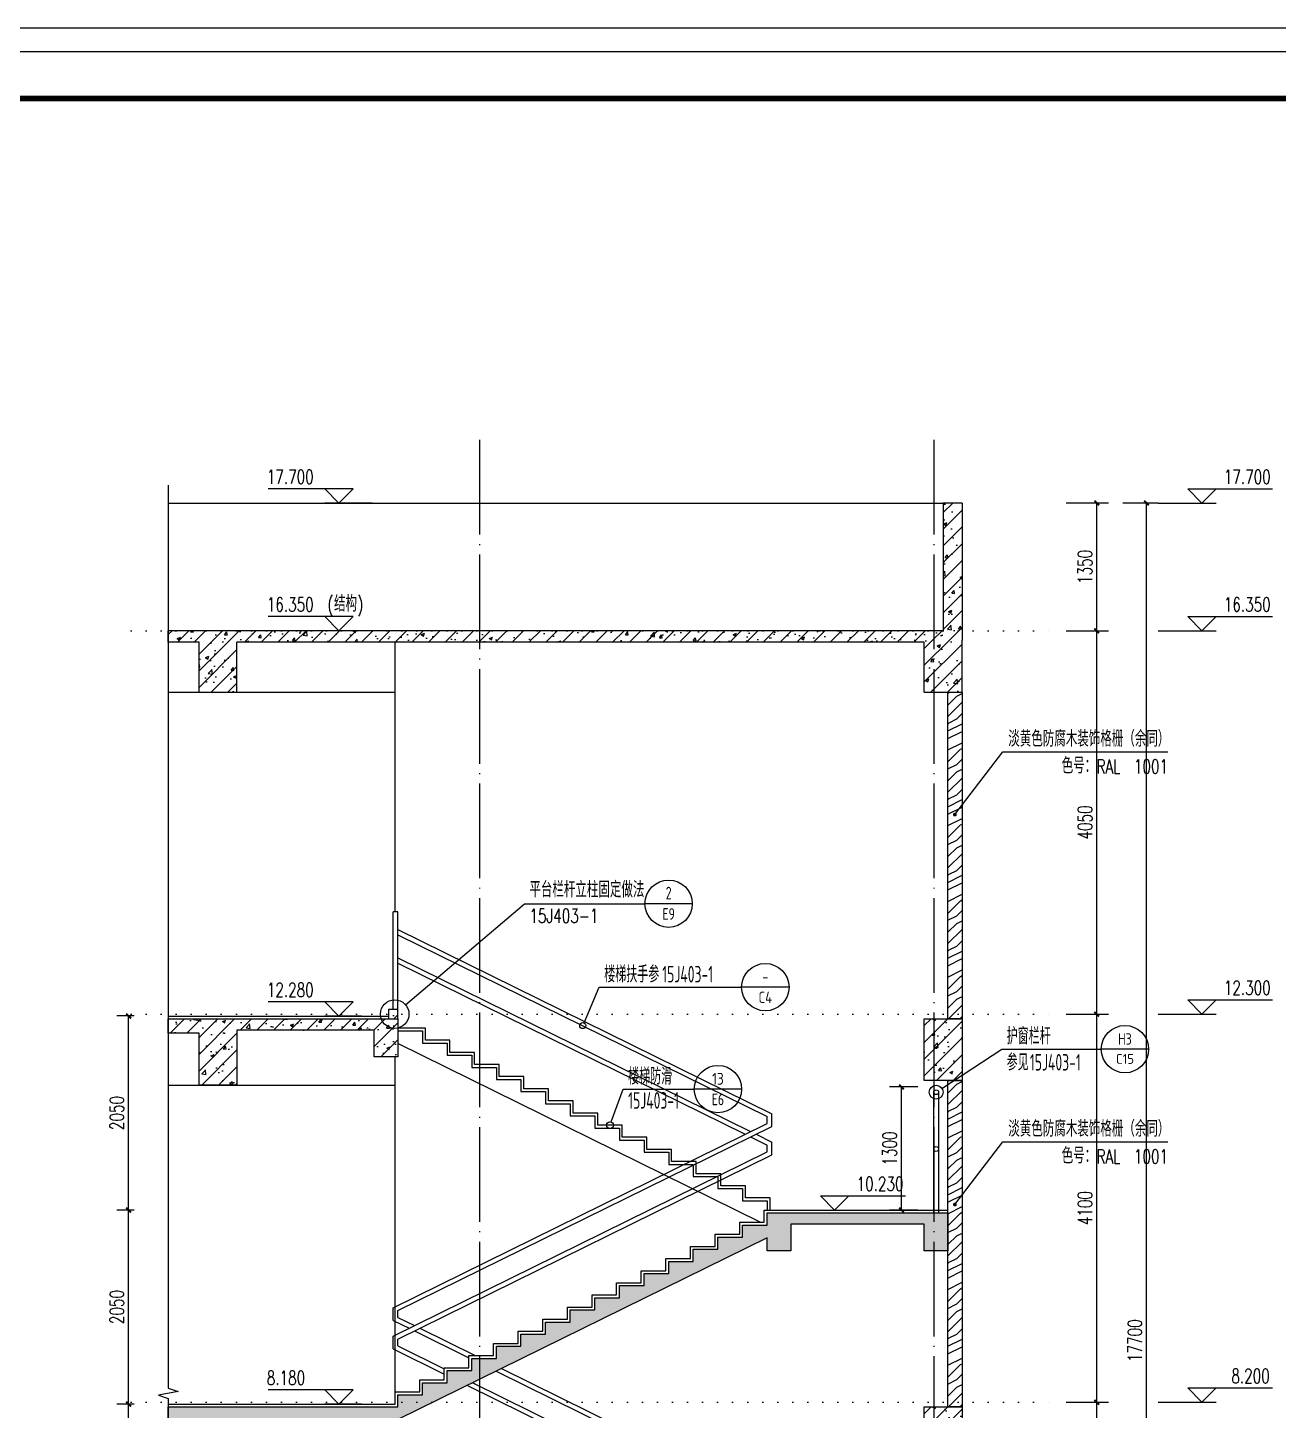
# Model space of a CAD drawing. Header units: millimetres. Extents: x -1048436 to -185795, y -983427 to 400387.
# Drawn here: x -512399 to -499189, y -673258 to -658650 of the extents above; entities that cross this region are included whole.
import ezdxf
from ezdxf.enums import TextEntityAlignment as Align

# ---------------------------------------------------------------- set-up
doc = ezdxf.new("R2010")
doc.units = ezdxf.units.MM
doc.header["$LTSCALE"] = 500
for name, pattern in [('A-FP_05$0$pln_L5$0$Col_L4$0$PHANTOM', [63.5, 31.75, -6.35, 6.35, -6.35, 6.35, -6.35]), ('DOT2', [3.175, 0, -3.175]), ('DOTE', [2.42, 2, -0.2, 0.02, -0.2])]:
    doc.linetypes.add(name, pattern=pattern)
for name, color, linetype in [('C-SHET-TTLB', 11, 'Continuous'), ('DIM_LEAD', 3, 'Continuous'), ('PUB_DIM', 3, 'Continuous'), ('PUB_TEXT', 7, 'Continuous'), ('建-填充', 9, 'Continuous'), ('建-墙-完成面', 95, 'Continuous'), ('建-墙-混凝土墙', 6, 'Continuous'), ('建-文字', 4, 'Continuous'), ('建-楼层线', 1, 'DOT2'), ('建-楼梯-扶手栏杆', 3, 'Continuous'), ('建-符号', 13, 'Continuous'), ('建-轴线', 16, 'DOTE')]:
    doc.layers.add(name, color=color, linetype=linetype)
doc.styles.add('_TCH_DIM', font='SIMPLEX', dxfattribs={"bigfont": 'GBCBIG'})
doc.styles.add('_TCH_DIM_T3', font='SIMPLEX', dxfattribs={"width": 0.705882, "bigfont": 'GBCBIG'})
doc.styles.add('ECADI', font='hzs.shx', dxfattribs={"width": 0.7, "bigfont": 'hztxt.shx'})
doc.styles.add('XD2008', font='xd-hzs.shx', dxfattribs={"width": 0.7, "bigfont": 'xd-hztxt.shx'})
doc.dimstyles.new('_TCH_ARCH&&50', dxfattribs={"dimtxt": 148.75, "dimasz": 50, "dimexe": 125, "dimexo": 150, "dimgap": 50, "dimtad": 1, "dimdec": 0, "dimzin": 0, "dimdsep": 46, "dimtxsty": '_TCH_DIM_T3', "dimblk": 'ARCHTICK', "dimcen": 0.09, "dimclrt": 7, "dimazin": 2, "dimtfac": 1, "dimtdec": 0, "dimtix": 1, "dimtmove": 2, "dimatfit": 3, "dimldrblk": 'ARCHTICK', "dimfxl": 1, "dimtolj": 1, "dimtzin": 0, "dimarcsym": 0})
pattern_1 = [(45, (0, 0), (-88.388348, 88.388348), []), (50, (0, 0), (358.63009, -31.37607), [37.5, -412.5]), (355, (0, 0), (-69.37567, 376.09607), [30, -330]), (100.4514, (29.9, -2.6), (289.25469, 344.71977), [31.8701, -350.57106]), (46.1842, (0, 100), (533.62052, -82.7595), [56.25, -618.75]), (96.6356, (44.47, 93.1), (467.33135, 487.05894), [47.80514, -525.8565]), (351.1842, (0, 100), (467.33097, 487.0593), [45, -495]), (21, (50, 75), (298.45353, -201.30945), [37.5, -412.5]), (326, (50, 75), (121.65767, 362.57502), [30, -330]), (71.4514, (74.87, 58.22), (420.11131, 161.26525), [31.8701, -350.57106]), (37.5, (0, 0), (6.079928, 166.446927), [0, -326, 0, -335, 0, -331.25]), (7.5, (0, 0), (131.53477, 197.205856), [0, -191, 0, -318.5, 0, -126.25]), (327.5, (-111.5, 0), (266.911218, -11.277436), [0, -125, 0, -390, 0, -517.5]), (317.5, (-161.5, 0), (291.593085, 50.05249), [0, -162.5, 0, -259, 0, -367.5])]

# ---------------------------------------------------------------- blocks, each defined once
blk = doc.blocks.new('集团图框A1')
at = {"layer": 'C-SHET-TTLB'}
for points in [[(1095.85, -95.53), (1095.85, -699.53), (244.85, -699.53), (244.85, -95.53)], [(1090.85, -100.53), (1090.85, -694.53), (249.85, -694.53), (249.85, -100.53)]]:
    blk.add_lwpolyline(points, close=True, dxfattribs=at)
at = {"layer": 'C-SHET-TTLB', "const_width": 1.2}
blk.add_lwpolyline([(268.25, -110.53), (1080.85, -110.53), (1080.85, -684.53), (268.25, -684.53)], close=True, dxfattribs=at)
at = {"color": 2, "style": 'ECADI', "width": 0.7}
for tag, p in [('日期1', (1073.26, -381.71)), ('序号1', (1009.72, -381.88)), ('记要1', (1037.92, -381.9)), ('序号2', (1009.72, -387.77)), ('记要2', (1037.92, -387.79)), ('日期2', (1073.26, -387.6)), ('序号3', (1009.72, -393.63)), ('记要3', (1037.92, -393.65)), ('日期3', (1073.26, -393.46)), ('序号4', (1009.72, -399.51)), ('记要4', (1037.92, -399.53)), ('日期4', (1073.26, -399.35)), ('合作设计单位', (1042.53, -542.75)), ('审定人', (1041.84, -561.74)), ('审核人', (1041.84, -571.23)), ('设计总负责人', (1041.84, -580.99)), ('专业负责人', (1041.84, -591.72)), ('校对人', (1041.84, -601.96)), ('设计人', (1041.84, -611.83)), ('建设单位上', (1044.38, -619.93)), ('建设单位中', (1044.38, -623.89)), ('建设单位下', (1044.38, -627.74)), ('项目名称上', (1044.35, -632.3)), ('项目名称中', (1044.35, -636.38)), ('项目名称下', (1044.35, -640.33)), ('子项', (1043.59, -646.93)), ('图名上', (1044.47, -653.59)), ('图名中', (1044.47, -657.5)), ('图名下', (1044.47, -661.62)), ('工程编号', (1027.1, -667.58)), ('阶段', (1063.92, -667.61)), ('比例', (1025.96, -674.19)), ('专业', (1063.72, -673.97)), ('日期', (1026.1, -680.73)), ('图别、图号', (1066.05, -680.84))]:
    blk.add_attdef(tag, text='', height=3.5, dxfattribs=at).set_placement(p, align=Align.MIDDLE)
blk = doc.blocks.new('A1')
blk.add_blockref('集团图框A1', (-609654.51, -640037.88))
blk = doc.blocks.new('_ArchTick')
at = {"color": 0, "linetype": 'ByBlock', "const_width": 0.4}
blk.add_lwpolyline([(-0.5, -0.5), (0.5, 0.5)], dxfattribs=at)
blk = doc.blocks.new('*D221')
at = {"layer": 'Defpoints', "color": 0, "transparency": 16777216}
for p in [(-503170, -669842), (-502848, -669842), (-502848, -671142)]:
    blk.add_point(p, dxfattribs=at)
at = {"layer": 'PUB_DIM', "color": 0, "lineweight": -2, "transparency": 16777216}
for p, q in [((-502998, -669842), (-503295, -669842)), ((-503170, -671142), (-503170, -669842)), ((-502998, -671142), (-503295, -671142))]:
    blk.add_line(p, q, dxfattribs=at)
at = {"layer": 'PUB_DIM', "color": 0, "lineweight": -2, "transparency": 16777216, "xscale": 50, "yscale": 50, "zscale": 50}
for p, rotation in [((-503170, -669842), 90), ((-503170, -671142), 270)]:
    blk.add_blockref('_ArchTick', p, dxfattribs=dict(at, rotation=rotation))
at = {"layer": 'PUB_DIM', "color": 7, "transparency": 16777216, "insert": (-503294, -670492), "char_height": 148.8, "attachment_point": 5, "rotation": 90, "style": '_TCH_DIM_T3'}
blk.add_mtext('\\A1;1300', dxfattribs=at)
blk = doc.blocks.new('*D2221')
at = {"layer": 'Defpoints', "color": 0, "transparency": 16777216}
for p in [(-500982, -663672), (-500582, -663672), (-500982, -681372)]:
    blk.add_point(p, dxfattribs=at)
at = {"layer": 'PUB_DIM', "color": 0, "lineweight": -2, "transparency": 16777216}
for p, q in [((-500832, -663672), (-500457, -663672)), ((-500582, -681372), (-500582, -663672)), ((-500832, -681372), (-500457, -681372))]:
    blk.add_line(p, q, dxfattribs=at)
at = {"layer": 'PUB_DIM', "color": 0, "lineweight": -2, "transparency": 16777216, "xscale": 50, "yscale": 50, "zscale": 50}
for p, rotation in [((-500582, -663672), 90), ((-500582, -681372), 270)]:
    blk.add_blockref('_ArchTick', p, dxfattribs=dict(at, rotation=rotation))
at = {"layer": 'PUB_DIM', "color": 7, "transparency": 16777216, "insert": (-500706, -672522), "char_height": 148.8, "attachment_point": 5, "rotation": 90, "style": '_TCH_DIM_T3'}
blk.add_mtext('\\A1;17700', dxfattribs=at)
blk = doc.blocks.new('*D2223')
at = {"layer": 'Defpoints', "color": 0, "transparency": 16777216}
for p in [(-501579, -673172), (-501107, -673172), (-501579, -677272)]:
    blk.add_point(p, dxfattribs=at)
at = {"layer": 'PUB_DIM', "color": 0, "lineweight": -2, "transparency": 16777216}
for p, q in [((-501429, -673172), (-500982, -673172)), ((-501107, -677272), (-501107, -673172)), ((-501429, -677272), (-500982, -677272))]:
    blk.add_line(p, q, dxfattribs=at)
at = {"layer": 'PUB_DIM', "color": 0, "lineweight": -2, "transparency": 16777216, "xscale": 50, "yscale": 50, "zscale": 50}
for p, rotation in [((-501107, -673172), 90), ((-501107, -677272), 270)]:
    blk.add_blockref('_ArchTick', p, dxfattribs=dict(at, rotation=rotation))
at = {"layer": 'PUB_DIM', "color": 7, "transparency": 16777216, "insert": (-501231, -675222), "char_height": 148.8, "attachment_point": 5, "rotation": 90, "style": '_TCH_DIM_T3'}
blk.add_mtext('\\A1;4100', dxfattribs=at)
blk = doc.blocks.new('*D2224')
at = {"layer": 'Defpoints', "color": 0, "transparency": 16777216}
for p in [(-501579, -669072), (-501107, -669072), (-501579, -673172)]:
    blk.add_point(p, dxfattribs=at)
at = {"layer": 'PUB_DIM', "color": 0, "lineweight": -2, "transparency": 16777216}
for p, q in [((-501429, -669072), (-500982, -669072)), ((-501107, -673172), (-501107, -669072)), ((-501429, -673172), (-500982, -673172))]:
    blk.add_line(p, q, dxfattribs=at)
at = {"layer": 'PUB_DIM', "color": 0, "lineweight": -2, "transparency": 16777216, "xscale": 50, "yscale": 50, "zscale": 50}
for p, rotation in [((-501107, -669072), 90), ((-501107, -673172), 270)]:
    blk.add_blockref('_ArchTick', p, dxfattribs=dict(at, rotation=rotation))
at = {"layer": 'PUB_DIM', "color": 7, "transparency": 16777216, "insert": (-501231, -671122), "char_height": 148.8, "attachment_point": 5, "rotation": 90, "style": '_TCH_DIM_T3'}
blk.add_mtext('\\A1;4100', dxfattribs=at)
blk = doc.blocks.new('*D2225')
at = {"layer": 'Defpoints', "color": 0, "transparency": 16777216}
for p in [(-501579, -665022), (-501107, -665022), (-501579, -669072)]:
    blk.add_point(p, dxfattribs=at)
at = {"layer": 'PUB_DIM', "color": 0, "lineweight": -2, "transparency": 16777216}
for p, q in [((-501429, -665022), (-500982, -665022)), ((-501107, -669072), (-501107, -665022)), ((-501429, -669072), (-500982, -669072))]:
    blk.add_line(p, q, dxfattribs=at)
at = {"layer": 'PUB_DIM', "color": 0, "lineweight": -2, "transparency": 16777216, "xscale": 50, "yscale": 50, "zscale": 50}
for p, rotation in [((-501107, -665022), 90), ((-501107, -669072), 270)]:
    blk.add_blockref('_ArchTick', p, dxfattribs=dict(at, rotation=rotation))
at = {"layer": 'PUB_DIM', "color": 7, "transparency": 16777216, "insert": (-501231, -667047), "char_height": 148.8, "attachment_point": 5, "rotation": 90, "style": '_TCH_DIM_T3'}
blk.add_mtext('\\A1;4050', dxfattribs=at)
blk = doc.blocks.new('*D2226')
at = {"layer": 'Defpoints', "color": 0, "transparency": 16777216}
for p in [(-501579, -663672), (-501107, -663672), (-501579, -665022)]:
    blk.add_point(p, dxfattribs=at)
at = {"layer": 'PUB_DIM', "color": 0, "lineweight": -2, "transparency": 16777216}
for p, q in [((-501429, -663672), (-500982, -663672)), ((-501107, -665022), (-501107, -663672)), ((-501429, -665022), (-500982, -665022))]:
    blk.add_line(p, q, dxfattribs=at)
at = {"layer": 'PUB_DIM', "color": 0, "lineweight": -2, "transparency": 16777216, "xscale": 50, "yscale": 50, "zscale": 50}
for p, rotation in [((-501107, -663672), 90), ((-501107, -665022), 270)]:
    blk.add_blockref('_ArchTick', p, dxfattribs=dict(at, rotation=rotation))
at = {"layer": 'PUB_DIM', "color": 7, "transparency": 16777216, "insert": (-501231, -664347), "char_height": 148.8, "attachment_point": 5, "rotation": 90, "style": '_TCH_DIM_T3'}
blk.add_mtext('\\A1;1350', dxfattribs=at)
blk = doc.blocks.new('*D2608')
at = {"layer": 'Defpoints', "color": 0, "transparency": 16777216}
for p in [(-511332, -673192), (-511124, -673192), (-511124, -675242)]:
    blk.add_point(p, dxfattribs=at)
at = {"layer": 'PUB_DIM', "color": 0, "lineweight": -2, "transparency": 16777216}
for p, q in [((-511274, -673192), (-511457, -673192)), ((-511332, -675242), (-511332, -673192)), ((-511274, -675242), (-511457, -675242))]:
    blk.add_line(p, q, dxfattribs=at)
at = {"layer": 'PUB_DIM', "color": 0, "lineweight": -2, "transparency": 16777216, "xscale": 50, "yscale": 50, "zscale": 50}
for p, rotation in [((-511332, -673192), 90), ((-511332, -675242), 270)]:
    blk.add_blockref('_ArchTick', p, dxfattribs=dict(at, rotation=rotation))
at = {"layer": 'PUB_DIM', "color": 7, "transparency": 16777216, "insert": (-511457, -674217), "char_height": 148.8, "attachment_point": 5, "rotation": 90, "style": '_TCH_DIM_T3'}
blk.add_mtext('\\A1;2050', dxfattribs=at)
blk = doc.blocks.new('*D2609')
at = {"layer": 'Defpoints', "color": 0, "transparency": 16777216}
for p in [(-511332, -671142), (-511124, -671142), (-511124, -673192)]:
    blk.add_point(p, dxfattribs=at)
at = {"layer": 'PUB_DIM', "color": 0, "lineweight": -2, "transparency": 16777216}
for p, q in [((-511274, -671142), (-511457, -671142)), ((-511332, -673192), (-511332, -671142)), ((-511274, -673192), (-511457, -673192))]:
    blk.add_line(p, q, dxfattribs=at)
at = {"layer": 'PUB_DIM', "color": 0, "lineweight": -2, "transparency": 16777216, "xscale": 50, "yscale": 50, "zscale": 50}
for p, rotation in [((-511332, -671142), 90), ((-511332, -673192), 270)]:
    blk.add_blockref('_ArchTick', p, dxfattribs=dict(at, rotation=rotation))
at = {"layer": 'PUB_DIM', "color": 7, "transparency": 16777216, "insert": (-511457, -672167), "char_height": 148.8, "attachment_point": 5, "rotation": 90, "style": '_TCH_DIM_T3'}
blk.add_mtext('\\A1;2050', dxfattribs=at)
blk = doc.blocks.new('*D2610')
at = {"layer": 'Defpoints', "color": 0, "transparency": 16777216}
for p in [(-511332, -669092), (-511124, -669092), (-511124, -671142)]:
    blk.add_point(p, dxfattribs=at)
at = {"layer": 'PUB_DIM', "color": 0, "lineweight": -2, "transparency": 16777216}
for p, q in [((-511274, -669092), (-511457, -669092)), ((-511332, -671142), (-511332, -669092)), ((-511274, -671142), (-511457, -671142))]:
    blk.add_line(p, q, dxfattribs=at)
at = {"layer": 'PUB_DIM', "color": 0, "lineweight": -2, "transparency": 16777216, "xscale": 50, "yscale": 50, "zscale": 50}
for p, rotation in [((-511332, -669092), 90), ((-511332, -671142), 270)]:
    blk.add_blockref('_ArchTick', p, dxfattribs=dict(at, rotation=rotation))
at = {"layer": 'PUB_DIM', "color": 7, "transparency": 16777216, "insert": (-511457, -670117), "char_height": 148.8, "attachment_point": 5, "rotation": 90, "style": '_TCH_DIM_T3'}
blk.add_mtext('\\A1;2050', dxfattribs=at)

msp = doc.modelspace()

# ---------------------------------------------------------------- hatches: boundary and pattern name
at = {"layer": '建-填充'}
h = msp.add_hatch(dxfattribs=at)
h.set_pattern_fill('钢筋混凝土', color=256, scale=50, style=0)
h.set_pattern_definition(pattern_1)
h.paths.add_polyline_path([(-502728.2, -663672.2), (-502728.2, -665095.6), (-502528.2, -665122.2), (-502528.2, -663672.2)])
h = msp.add_hatch(dxfattribs=at)
h.set_pattern_fill('钢筋混凝土', color=256, scale=50, style=0)
h.set_pattern_definition(pattern_1)
h.paths.add_polyline_path([(-510321.5, -665102.2), (-510188.2, -665022.2), (-510913.4, -665022.2), (-510913.4, -665142.2), (-510588.2, -665142.2)])
h = msp.add_hatch(dxfattribs=at)
h.set_pattern_fill('钢筋混凝土', color=256, scale=50, style=0)
h.set_pattern_definition(pattern_1)
h.paths.add_polyline_path([(-510188.2, -665672.2), (-510188.2, -665142.2), (-510321.5, -665102.2), (-510588.2, -665142.2), (-510588.2, -665672.2)])
h = msp.add_hatch(dxfattribs=at)
h.set_pattern_fill('钢筋混凝土', color=256, scale=50, style=0)
h.set_pattern_definition(pattern_1)
h.paths.add_polyline_path([(-502728.2, -665095.6), (-502728.2, -665022.2), (-510188.2, -665022.2), (-510321.5, -665102.2), (-510188.2, -665142.2), (-502928.2, -665142.2)])
h = msp.add_hatch(dxfattribs=at)
h.set_pattern_fill('钢筋混凝土', color=256, scale=50, style=0)
h.set_pattern_definition(pattern_1)
h.paths.add_polyline_path([(-502528.2, -665672.2), (-502528.2, -665122.2), (-502728.2, -665095.6), (-502928.2, -665142.2), (-502928.2, -665672.2)])
at = {"layer": '建-填充', "linetype": 'A-FP_05$0$pln_L5$0$Col_L4$0$PHANTOM'}
h = msp.add_hatch(dxfattribs=at)
h.set_pattern_fill('木纹01', color=256, scale=200)
h.set_pattern_definition([(0, (274055, -82434.35), (800, 800), [40, -760]), (0, (273495, -82354.35), (800, 800), [80, -720]), (0, (274015, -82314.35), (800, 800), [40, -760]), (0, (273535, -82234.35), (800, 800), [40, -760]), (0, (274015, -82194.35), (800, 800), [40, -760]), (0, (273575, -82154.35), (800, 800), [40, -760]), (0, (274015, -82114.35), (800, 800), [40, -760]), (0, (273575, -82034.35), (800, 800), [40, -440, 40, -280]), (0, (273575, -81954.35), (800, 800), [80, -400, 40, -280]), (0, (273535, -81834.35), (800, 800), [40, -120, 40, -320, 40, -240]), (0, (273495, -81754.35), (800, 800), [40, -160, 80, -520]), (0, (274015, -81714.35), (800, 800), [40, -760]), (0, (273495, -81674.35), (800, 800), [40, -200, 40, -520]), (45, (273415, -82434.35), (9e-14, 800), [113.1368, -1018.23405]), (45, (274095, -82434.35), (9e-14, 800), [226.27416, -905.0967]), (45, (274095, -82034.35), (9e-14, 800), [56.568, -1074.80285]), (45, (273415, -81954.35), (9e-14, 800), [169.7056, -961.66525]), (45, (274095, -81954.35), (9e-14, 800), [282.8427, -848.5281]), (45, (274095, -81834.35), (9e-14, 800), [169.7056, -961.66525]), (315, (273935, -81754.35), (800, -2e-13), [56.568, -1074.80285]), (315, (273655, -82394.35), (800, -2e-13), [113.1368, -1018.23405]), (315, (273695, -82074.35), (800, -2e-13), [113.1368, -1018.23405]), (315, (273935, -82234.35), (800, -2e-13), [113.1368, -1018.23405]), (315, (273895, -81914.35), (800, -2e-13), [113.1368, -1018.23405]), (315, (273935, -81834.35), (800, -2e-13), [169.7056, -961.66525]), (315, (273735, -82314.35), (800, -2e-13), [169.7056, -961.66525]), (315, (273855, -82274.35), (800, -2e-13), [169.7056, -961.66525]), (315, (273735, -81994.35), (800, -2e-13), [169.7056, -961.66525]), (315, (273815, -81954.35), (800, -2e-13), [169.7056, -961.66525]), (26.56505, (273455, -82274.35), (800, 3e-07), [89.4427, -1699.41166]), (26.56505, (274055, -82314.35), (800, 3e-07), [357.7709, -1431.0835]), (26.56505, (274055, -82194.35), (800, 3e-07), [357.7709, -1431.0835]), (26.56505, (274055, -82114.35), (800, 3e-07), [357.7712, -536, 178.888, -716.19518]), (26.56505, (274135, -81994.35), (800, 3e-07), [89.4427, -1699.41166]), (26.56505, (273415, -81714.35), (800, 3e-07), [89.4427, -1699.41166]), (26.56505, (274055, -81714.35), (800, 3e-07), [178.88544, -1609.96894]), (333.43495, (273855, -82434.35), (800, -3e-07), [178.88544, -1609.96894]), (333.43495, (273575, -82234.35), (800, -3e-07), [178.88544, -1609.96894]), (333.43495, (273575, -82354.35), (800, -3e-07), [89.4427, -1699.40894]), (333.43495, (273615, -82154.35), (800, -3e-07), [268.32816, -1520.5262]), (333.43495, (273775, -82154.35), (800, -3e-07), [178.88544, -1609.96894]), (333.43495, (273855, -82114.35), (800, -3e-07), [178.88544, -1609.96894]), (333.43495, (273615, -82034.35), (800, -3e-07), [89.4427, -1699.40894]), (333.43495, (273655, -81954.35), (800, -3e-07), [89.4427, -1699.40894]), (333.43495, (273975, -81794.35), (800, -3e-07), [89.4427, -1699.40894]), (333.43495, (273935, -82074.35), (800, -3e-07), [89.4427, -1699.40894]), (333.43495, (273575, -81834.35), (800, -3e-07), [268.32816, -1520.5262]), (333.43495, (273535, -81754.35), (800, -3e-07), [178.88544, -1609.96894]), (333.43495, (273975, -81994.35), (800, -3e-07), [89.44, -804.96, 89.44, -805.01438]), (333.43495, (273735, -81834.35), (800, -3e-07), [178.88544, -1609.96894]), (333.43495, (273775, -81754.35), (800, -3e-07), [178.88544, -1609.96894]), (333.43495, (273535, -81674.35), (800, -3e-07), [178.88544, -1609.96894]), (333.43495, (273775, -81674.35), (800, -3e-07), [178.88544, -1609.96894])])
h.paths.add_polyline_path([(-502678.2, -665672.2), (-502528.2, -665672.2), (-502528.2, -669122.2), (-502678.2, -669122.2)])
at = {"layer": '建-填充'}
h = msp.add_hatch(dxfattribs=at)
h.set_pattern_fill('钢筋混凝土', color=256, scale=50, style=0)
h.set_pattern_definition([(45, (86391.46, 3051.41), (-88.388348, 88.388348), []), (50, (86391.46, 3051.4), (358.63009, -31.37607), [37.5, -412.5]), (355, (86391.46, 3051.4), (-69.37567, 376.09607), [30, -330]), (100.4514, (86421.35, 3048.8), (289.25469, 344.71977), [31.8701, -350.57106]), (46.1842, (86391.46, 3151.4), (533.62052, -82.7595), [56.25, -618.75]), (96.6356, (86435.93, 3144.5), (467.33135, 487.05894), [47.80514, -525.8565]), (351.1842, (86391.46, 3151.4), (467.33097, 487.0593), [45, -495]), (21, (86441.46, 3126.4), (298.45353, -201.30945), [37.5, -412.5]), (326, (86441.46, 3126.4), (121.65767, 362.57502), [30, -330]), (71.4514, (86466.33, 3109.63), (420.11131, 161.26525), [31.8701, -350.57106]), (37.5, (86391.46, 3051.41), (6.079928, 166.446927), [0, -326, 0, -335, 0, -331.25]), (7.5, (86391.46, 3051.4), (131.53477, 197.205856), [0, -191, 0, -318.5, 0, -126.25]), (327.5, (86279.96, 3051.4), (266.911218, -11.277436), [0, -125, 0, -390, 0, -517.5]), (317.5, (86229.96, 3051.4), (291.593085, 50.05249), [0, -162.5, 0, -259, 0, -367.5])])
h.paths.add_polyline_path([(-508488.2, -669122.2), (-508488.2, -669022.2), (-508588.2, -669022.2), (-508588.2, -669122.2)])
h = msp.add_hatch(dxfattribs=at)
h.set_pattern_fill('钢筋混凝土', color=256, scale=50, style=0)
h.set_pattern_definition([(45, (-197731.8, 717453.97), (-88.388348, 88.388348), []), (50, (-197731.8, 717453.97), (358.63009, -31.37607), [37.5, -412.5]), (355, (-197731.8, 717453.97), (-69.37567, 376.09607), [30, -330]), (100.4514, (-197701.9, 717451.36), (289.25469, 344.71977), [31.870095, -350.57106]), (46.1842, (-197731.8, 717553.97), (533.62052, -82.75951), [56.25, -618.75]), (96.6356, (-197687.33, 717547.1), (467.33135, 487.05894), [47.80514, -525.8565]), (351.1842, (-197731.8, 717553.97), (467.33097, 487.0593), [45, -495]), (21, (-197681.8, 717528.97), (298.453526, -201.309445), [37.5, -412.5]), (326, (-197681.8, 717528.97), (121.65767, 362.57502), [30, -330]), (71.4514, (-197656.93, 717512.2), (420.111314, 161.26525), [31.870095, -350.57106]), (37.5, (-197731.8, 717453.97), (6.079928, 166.446927), [0, -326, 0, -335, 0, -331.25]), (7.5, (-197731.8, 717453.97), (131.534769, 197.205856), [0, -191, 0, -318.5, 0, -126.25]), (327.5, (-197843.3, 717453.97), (266.911218, -11.277436), [0, -125, 0, -390, 0, -517.5]), (317.5, (-197893.3, 717453.97), (291.593085, 50.05249), [0, -162.5, 0, -259, 0, -367.5])])
h.paths.add_polyline_path([(-508488.2, -669122.2), (-508488.2, -669522.2), (-508738.2, -669522.2), (-508738.2, -669242.2), (-510188.2, -669242.2), (-510188.2, -669822.2), (-510588.2, -669822.2), (-510588.2, -669272.2), (-510913.4, -669272.2), (-510913.4, -669122.2)])
h = msp.add_hatch(dxfattribs=at)
h.set_pattern_fill('钢筋混凝土', color=256, scale=50, style=0)
h.set_pattern_definition([(45, (-197731.8, 725653.97), (-88.388348, 88.388348), []), (50, (-197731.8, 725653.97), (358.63009, -31.37607), [37.5, -412.5]), (355, (-197731.8, 725653.97), (-69.37567, 376.09607), [30, -330]), (100.4514, (-197701.9, 725651.36), (289.25469, 344.71977), [31.870095, -350.57106]), (46.1842, (-197731.8, 725753.97), (533.62052, -82.75951), [56.25, -618.75]), (96.6356, (-197687.33, 725747.1), (467.33135, 487.05894), [47.80514, -525.8565]), (351.1842, (-197731.8, 725753.97), (467.33097, 487.0593), [45, -495]), (21, (-197681.8, 725728.97), (298.453526, -201.309445), [37.5, -412.5]), (326, (-197681.8, 725728.97), (121.65767, 362.57502), [30, -330]), (71.4514, (-197656.93, 725712.2), (420.111314, 161.26525), [31.870095, -350.57106]), (37.5, (-197731.8, 725653.97), (6.079928, 166.446927), [0, -326, 0, -335, 0, -331.25]), (7.5, (-197731.8, 725653.97), (131.534769, 197.205856), [0, -191, 0, -318.5, 0, -126.25]), (327.5, (-197843.3, 725653.97), (266.911218, -11.277436), [0, -125, 0, -390, 0, -517.5]), (317.5, (-197893.3, 725653.97), (291.593085, 50.05249), [0, -162.5, 0, -259, 0, -367.5])])
h.paths.add_polyline_path([(-502528.2, -669122.2), (-502528.2, -669772.2), (-502928.2, -669772.2), (-502928.2, -669122.2)])
at = {"layer": '建-填充', "linetype": 'A-FP_05$0$pln_L5$0$Col_L4$0$PHANTOM'}
h = msp.add_hatch(dxfattribs=at)
h.set_pattern_fill('木纹01', color=256, scale=200)
h.set_pattern_definition([(0, (274055, -86534.35), (800, 800), [40, -760]), (0, (273495, -86454.35), (800, 800), [80, -720]), (0, (274015, -86414.35), (800, 800), [40, -760]), (0, (273535, -86334.35), (800, 800), [40, -760]), (0, (274015, -86294.35), (800, 800), [40, -760]), (0, (273575, -86254.35), (800, 800), [40, -760]), (0, (274015, -86214.35), (800, 800), [40, -760]), (0, (273575, -86134.35), (800, 800), [40, -440, 40, -280]), (0, (273575, -86054.35), (800, 800), [80, -400, 40, -280]), (0, (273535, -85934.35), (800, 800), [40, -120, 40, -320, 40, -240]), (0, (273495, -85854.35), (800, 800), [40, -160, 80, -520]), (0, (274015, -85814.35), (800, 800), [40, -760]), (0, (273495, -85774.35), (800, 800), [40, -200, 40, -520]), (45, (273415, -86534.35), (9e-14, 800), [113.1368, -1018.23405]), (45, (274095, -86534.35), (9e-14, 800), [226.27416, -905.0967]), (45, (274095, -86134.35), (9e-14, 800), [56.568, -1074.80285]), (45, (273415, -86054.35), (9e-14, 800), [169.7056, -961.66525]), (45, (274095, -86054.35), (9e-14, 800), [282.8427, -848.5281]), (45, (274095, -85934.35), (9e-14, 800), [169.7056, -961.66525]), (315, (273935, -85854.35), (800, -2e-13), [56.568, -1074.80285]), (315, (273655, -86494.35), (800, -2e-13), [113.1368, -1018.23405]), (315, (273695, -86174.35), (800, -2e-13), [113.1368, -1018.23405]), (315, (273935, -86334.35), (800, -2e-13), [113.1368, -1018.23405]), (315, (273895, -86014.35), (800, -2e-13), [113.1368, -1018.23405]), (315, (273935, -85934.35), (800, -2e-13), [169.7056, -961.66525]), (315, (273735, -86414.35), (800, -2e-13), [169.7056, -961.66525]), (315, (273855, -86374.35), (800, -2e-13), [169.7056, -961.66525]), (315, (273735, -86094.35), (800, -2e-13), [169.7056, -961.66525]), (315, (273815, -86054.35), (800, -2e-13), [169.7056, -961.66525]), (26.56505, (273455, -86374.35), (800, 3e-07), [89.4427, -1699.41166]), (26.56505, (274055, -86414.35), (800, 3e-07), [357.7709, -1431.0835]), (26.56505, (274055, -86294.35), (800, 3e-07), [357.7709, -1431.0835]), (26.56505, (274055, -86214.35), (800, 3e-07), [357.7712, -536, 178.888, -716.19518]), (26.56505, (274135, -86094.35), (800, 3e-07), [89.4427, -1699.41166]), (26.56505, (273415, -85814.35), (800, 3e-07), [89.4427, -1699.41166]), (26.56505, (274055, -85814.35), (800, 3e-07), [178.88544, -1609.96894]), (333.43495, (273855, -86534.35), (800, -3e-07), [178.88544, -1609.96894]), (333.43495, (273575, -86334.35), (800, -3e-07), [178.88544, -1609.96894]), (333.43495, (273575, -86454.35), (800, -3e-07), [89.4427, -1699.40894]), (333.43495, (273615, -86254.35), (800, -3e-07), [268.32816, -1520.5262]), (333.43495, (273775, -86254.35), (800, -3e-07), [178.88544, -1609.96894]), (333.43495, (273855, -86214.35), (800, -3e-07), [178.88544, -1609.96894]), (333.43495, (273615, -86134.35), (800, -3e-07), [89.4427, -1699.40894]), (333.43495, (273655, -86054.35), (800, -3e-07), [89.4427, -1699.40894]), (333.43495, (273975, -85894.35), (800, -3e-07), [89.4427, -1699.40894]), (333.43495, (273935, -86174.35), (800, -3e-07), [89.4427, -1699.40894]), (333.43495, (273575, -85934.35), (800, -3e-07), [268.32816, -1520.5262]), (333.43495, (273535, -85854.35), (800, -3e-07), [178.88544, -1609.96894]), (333.43495, (273975, -86094.35), (800, -3e-07), [89.44, -804.96, 89.44, -805.01438]), (333.43495, (273735, -85934.35), (800, -3e-07), [178.88544, -1609.96894]), (333.43495, (273775, -85854.35), (800, -3e-07), [178.88544, -1609.96894]), (333.43495, (273535, -85774.35), (800, -3e-07), [178.88544, -1609.96894]), (333.43495, (273775, -85774.35), (800, -3e-07), [178.88544, -1609.96894])])
h.paths.add_polyline_path([(-502678.2, -669772.2), (-502528.2, -669772.2), (-502528.2, -673222.2), (-502678.2, -673222.2)])
at = {"layer": '建-填充'}
h = msp.add_hatch(dxfattribs=at)
h.set_pattern_fill('钢筋混凝土', color=256, scale=50, style=0)
h.set_pattern_definition([(45, (-197991.73, 721553.97), (-88.388348, 88.388348), []), (50, (-197991.73, 721553.97), (358.63009, -31.37607), [37.5, -412.5]), (355, (-197991.73, 721553.97), (-69.37567, 376.09607), [30, -330]), (100.4514, (-197961.84, 721551.36), (289.25469, 344.71977), [31.870095, -350.57106]), (46.1842, (-197991.73, 721653.97), (533.62052, -82.75951), [56.25, -618.75]), (96.6356, (-197947.26, 721647.1), (467.33135, 487.05894), [47.80514, -525.8565]), (351.1842, (-197991.7, 721653.97), (467.33097, 487.0593), [45, -495]), (21, (-197941.73, 721628.97), (298.453526, -201.309445), [37.5, -412.5]), (326, (-197941.73, 721628.97), (121.65767, 362.57502), [30, -330]), (71.4514, (-197916.86, 721612.2), (420.111314, 161.26525), [31.870095, -350.57106]), (37.5, (-197991.73, 721553.97), (6.079928, 166.446927), [0, -326, 0, -335, 0, -331.25]), (7.5, (-197991.73, 721553.97), (131.534769, 197.205856), [0, -191, 0, -318.5, 0, -126.25]), (327.5, (-198103.23, 721553.97), (266.911218, -11.277436), [0, -125, 0, -390, 0, -517.5]), (317.5, (-198153.23, 721553.97), (291.593085, 50.05249), [0, -162.5, 0, -259, 0, -367.5])])
h.paths.add_polyline_path([(-510913.4, -673372.2), (-510913.4, -673222.2), (-508488.2, -673222.2), (-508488.2, -673094.1), (-508228.2, -673094.1), (-508228.2, -672966), (-507968.2, -672966), (-507968.2, -672837.9), (-507708.2, -672837.9), (-507708.2, -672709.7), (-507448.2, -672709.7), (-507448.2, -672581.6), (-507188.2, -672581.6), (-507188.2, -672453.5), (-506928.2, -672453.5), (-506928.2, -672325.4), (-506668.2, -672325.4), (-506668.2, -672197.2), (-506408.2, -672197.2), (-506408.2, -672069.1), (-506148.2, -672069.1), (-506148.2, -671941), (-505888.2, -671941), (-505888.2, -671812.9), (-505628.2, -671812.9), (-505628.2, -671684.7), (-505368.2, -671684.7), (-505368.2, -671556.6), (-505108.2, -671556.6), (-505108.2, -671428.5), (-504848.2, -671428.5), (-504848.2, -671300.4), (-504588.2, -671300.4), (-504588.2, -671172.2), (-502678.2, -671172.2), (-502678.2, -671572.2), (-502928.2, -671572.2), (-502928.2, -671292.2), (-504338.2, -671292.2), (-504338.2, -671572.2), (-504588.2, -671572.2), (-504588.2, -671434.2), (-508488.2, -673356), (-508488.2, -673622.2), (-508738.2, -673622.2), (-508738.2, -673342.2), (-510188.2, -673342.2), (-510188.2, -673922.2), (-510588.2, -673922.2), (-510588.2, -673372.2)])
h = msp.add_hatch(dxfattribs=at)
h.set_pattern_fill('钢筋混凝土', color=256, scale=50, style=0)
h.set_pattern_definition([(45, (-197731.8, 721553.97), (-88.388348, 88.388348), []), (50, (-197731.8, 721553.97), (358.63009, -31.37607), [37.5, -412.5]), (355, (-197731.8, 721553.97), (-69.37567, 376.09607), [30, -330]), (100.4514, (-197701.9, 721551.36), (289.25469, 344.71977), [31.870095, -350.57106]), (46.1842, (-197731.8, 721653.97), (533.62052, -82.75951), [56.25, -618.75]), (96.6356, (-197687.33, 721647.1), (467.33135, 487.05894), [47.80514, -525.8565]), (351.1842, (-197731.8, 721653.97), (467.33097, 487.0593), [45, -495]), (21, (-197681.8, 721628.97), (298.453526, -201.309445), [37.5, -412.5]), (326, (-197681.8, 721628.97), (121.65767, 362.57502), [30, -330]), (71.4514, (-197656.93, 721612.2), (420.111314, 161.26525), [31.870095, -350.57106]), (37.5, (-197731.8, 721553.97), (6.079928, 166.446927), [0, -326, 0, -335, 0, -331.25]), (7.5, (-197731.8, 721553.97), (131.534769, 197.205856), [0, -191, 0, -318.5, 0, -126.25]), (327.5, (-197843.3, 721553.97), (266.911218, -11.277436), [0, -125, 0, -390, 0, -517.5]), (317.5, (-197893.3, 721553.97), (291.593085, 50.05249), [0, -162.5, 0, -259, 0, -367.5])])
h.paths.add_polyline_path([(-502528.2, -673222.2), (-502528.2, -673872.2), (-502928.2, -673872.2), (-502928.2, -673222.2)])

# ---------------------------------------------------------------- linework, layer by layer
for p, q in [((-510913.4, -663672.2), (-502728.2, -663672.2)), ((-508518.2, -667992.2), (-508518.2, -665142.2)), ((-510913.4, -665672.2), (-508518.2, -665672.2)), ((-502678.2, -669122.2), (-502678.2, -665672.2)), ((-502528.2, -665672.2), (-502528.2, -677622.2)), ((-508518.2, -673064.1), (-508518.2, -669522.2)), ((-502678.2, -673222.2), (-502678.2, -669772.2)), ((-502528.2, -669772.2), (-502528.2, -681722.2)), ((-510913.4, -669822.2), (-508518.2, -669822.2))]:
    msp.add_line(p, q)
for points in [[(-502678.2, -665672.2), (-502528.2, -665672.2), (-502528.2, -669122.2), (-502678.2, -669122.2)], [(-502678.2, -669772.2), (-502528.2, -669772.2), (-502528.2, -673222.2), (-502678.2, -673222.2)]]:
    msp.add_lwpolyline(points, close=True)
at = {"layer": 'DIM_LEAD'}
for p, q in [((-502605.5, -666964.1), (-502097.7, -666302.5)), ((-502097.7, -666302.5), (-500357, -666302.5)), ((-502605.5, -671084.5), (-502097.7, -670422.8)), ((-502097.7, -670422.8), (-500357, -670422.8))]:
    msp.add_line(p, q, dxfattribs=at)
at = {"layer": 'DIM_LEAD', "const_width": 20}
for points in [[(-502611.6, -666972.1, 1), (-502599.4, -666956.2, 1)], [(-502611.6, -671092.4, 1), (-502599.4, -671076.5, 1)]]:
    msp.add_lwpolyline(points, format="xyb", close=True, dxfattribs=at)
at = {"layer": '建-墙-完成面'}
msp.add_line((-510913.4, -673192.2), (-510488.3, -673192.2), dxfattribs=at)
for points in [[(-510913.4, -669092.2), (-508588.2, -669092.2), (-508588.2, -669092.2)], [(-504558.2, -671142.2), (-504558.2, -671142.2), (-504558.2, -671014.1), (-504818.2, -671014.1), (-504818.2, -670886), (-505078.2, -670886), (-505078.2, -670757.9), (-505338.2, -670757.9), (-505338.2, -670629.7), (-505598.2, -670629.7), (-505598.2, -670501.6), (-505858.2, -670501.6), (-505858.2, -670373.5), (-506118.2, -670373.5), (-506118.2, -670245.4), (-506378.2, -670245.4), (-506378.2, -670117.2), (-506638.2, -670117.2), (-506638.2, -669989.1), (-506898.2, -669989.1), (-506898.2, -669861), (-507158.2, -669861), (-507158.2, -669732.9), (-507418.2, -669732.9), (-507418.2, -669604.7), (-507678.2, -669604.7), (-507678.2, -669476.6), (-507938.2, -669476.6), (-507938.2, -669348.5), (-508198.2, -669348.5), (-508198.2, -669220.4), (-508488.2, -669220.4)], [(-510913.4, -673192.2), (-508518.2, -673192.2), (-508518.2, -673064.1), (-508258.2, -673064.1), (-508258.2, -672936), (-507998.2, -672936), (-507998.2, -672807.9), (-507738.2, -672807.9), (-507738.2, -672679.7), (-507478.2, -672679.7), (-507478.2, -672551.6), (-507218.2, -672551.6), (-507218.2, -672423.5), (-506958.2, -672423.5), (-506958.2, -672295.4), (-506698.2, -672295.4), (-506698.2, -672167.2), (-506438.2, -672167.2), (-506438.2, -672039.1), (-506178.2, -672039.1), (-506178.2, -671911), (-505918.2, -671911), (-505918.2, -671782.9), (-505658.2, -671782.9), (-505658.2, -671654.7), (-505398.2, -671654.7), (-505398.2, -671526.6), (-505138.2, -671526.6), (-505138.2, -671398.5), (-504878.2, -671398.5), (-504878.2, -671270.4), (-504618.2, -671270.4), (-504618.2, -671142.2), (-502678.2, -671142.2)]]:
    msp.add_lwpolyline(points, dxfattribs=at)
at = {"layer": '建-墙-混凝土墙'}
for p, q in [((-502728.2, -663672.2), (-502728.2, -665022.2)), ((-502528.2, -663672.2), (-502728.2, -663672.2)), ((-502528.2, -663672.2), (-502528.2, -665122.2)), ((-510188.2, -665022.2), (-510913.4, -665022.2)), ((-510913.4, -665142.2), (-510913.4, -665022.2)), ((-502728.2, -665022.2), (-510188.2, -665022.2)), ((-510588.2, -665142.2), (-510913.4, -665142.2)), ((-510588.2, -665672.2), (-510588.2, -665142.2)), ((-502928.2, -665142.2), (-510188.2, -665142.2)), ((-510188.2, -665672.2), (-510188.2, -665142.2)), ((-502928.2, -665672.2), (-502928.2, -665142.2)), ((-502528.2, -665672.2), (-502528.2, -665122.2)), ((-510588.2, -665672.2), (-510188.2, -665672.2)), ((-502928.2, -665672.2), (-502528.2, -665672.2))]:
    msp.add_line(p, q, dxfattribs=at)
for points in [[(-508488.2, -669122.2), (-508488.2, -669022.2), (-508588.2, -669022.2), (-508588.2, -669122.2), (-508488.2, -669122.2)], [(-502528.2, -669122.2), (-502528.2, -669772.2), (-502928.2, -669772.2), (-502928.2, -669122.2)], [(-502528.2, -673222.2), (-502528.2, -673872.2), (-502928.2, -673872.2), (-502928.2, -673222.2)]]:
    msp.add_lwpolyline(points, close=True, dxfattribs=at)
for points in [[(-508488.2, -669122.2), (-508488.2, -669522.2), (-508738.2, -669522.2), (-508738.2, -669242.2), (-510188.2, -669242.2), (-510188.2, -669822.2), (-510588.2, -669822.2), (-510588.2, -669272.2), (-510913.4, -669272.2), (-510913.4, -669122.2), (-508488.2, -669122.2)], [(-508488.2, -669250.4), (-508228.2, -669250.4), (-508228.2, -669378.5), (-507968.2, -669378.5), (-507968.2, -669506.6), (-507708.2, -669506.6), (-507708.2, -669634.7), (-507448.2, -669634.7), (-507448.2, -669762.9), (-507188.2, -669762.9), (-507188.2, -669891), (-506928.2, -669891), (-506928.2, -670019.1), (-506668.2, -670019.1), (-506668.2, -670147.2), (-506408.2, -670147.2), (-506408.2, -670275.4), (-506148.2, -670275.4), (-506148.2, -670403.5), (-505888.2, -670403.5), (-505888.2, -670531.6), (-505628.2, -670531.6), (-505628.2, -670659.7), (-505368.2, -670659.7), (-505368.2, -670787.9), (-505108.2, -670787.9), (-505108.2, -670916), (-504848.2, -670916), (-504848.2, -671044.1), (-504588.2, -671044.1), (-504588.2, -671142.2)], [(-504660.5, -671270.4), (-508488.2, -669384.2)], [(-510913.4, -673372.2), (-510913.4, -673222.2), (-508488.2, -673222.2), (-508488.2, -673094.1), (-508228.2, -673094.1), (-508228.2, -672966), (-507968.2, -672966), (-507968.2, -672837.9), (-507708.2, -672837.9), (-507708.2, -672709.7), (-507448.2, -672709.7), (-507448.2, -672581.6), (-507188.2, -672581.6), (-507188.2, -672453.5), (-506928.2, -672453.5), (-506928.2, -672325.4), (-506668.2, -672325.4), (-506668.2, -672197.2), (-506408.2, -672197.2), (-506408.2, -672069.1), (-506148.2, -672069.1), (-506148.2, -671941), (-505888.2, -671941), (-505888.2, -671812.9), (-505628.2, -671812.9), (-505628.2, -671684.7), (-505368.2, -671684.7), (-505368.2, -671556.6), (-505108.2, -671556.6), (-505108.2, -671428.5), (-504848.2, -671428.5), (-504848.2, -671300.4), (-504588.2, -671300.4), (-504588.2, -671172.2), (-502678.2, -671172.2), (-502678.2, -671572.2), (-502928.2, -671572.2), (-502928.2, -671292.2), (-504338.2, -671292.2), (-504338.2, -671572.2), (-504588.2, -671572.2), (-504588.2, -671434.2), (-508488.2, -673356)]]:
    msp.add_lwpolyline(points, dxfattribs=at)
at = {"layer": '建-楼层线', "ltscale": 0.1}
for p, q in [((-511306.7, -665022.2), (-501578.6, -665022.2)), ((-511306.7, -669072.2), (-501578.6, -669072.2)), ((-511306.7, -673172.2), (-501578.6, -673172.2))]:
    msp.add_line(p, q, dxfattribs=at)
at = {"layer": '建-楼梯-扶手栏杆'}
for p, q in [((-508538.2, -669022.2), (-508538.2, -667992.2)), ((-508488.2, -667992.2), (-508538.2, -667992.2)), ((-508488.2, -669122.2), (-508488.2, -667992.2)), ((-508488.2, -668177.5), (-508488.2, -668105.1)), ((-508488.2, -668177.5), (-504538.2, -670124)), ((-508488.2, -668233.2), (-504588.2, -670155.1)), ((-508488.2, -668477.5), (-508488.2, -668405.1)), ((-508488.2, -668477.5), (-504762.6, -670313.4)), ((-508488.2, -668533.2), (-504819.1, -670341.3)), ((-502828.2, -671172.2), (-502828.2, -669897.2)), ((-502778.2, -669897.2), (-502778.2, -671172.2)), ((-504588.2, -670227.5), (-504588.2, -670155.1)), ((-504538.2, -670258.6), (-504538.2, -670124)), ((-508538.2, -672174), (-504588.2, -670227.5)), ((-508488.2, -672205.1), (-504538.2, -670258.6)), ((-504762.6, -670369.1), (-504588.2, -670455.1)), ((-504706, -670341.3), (-504538.2, -670424)), ((-504588.2, -670527.5), (-504588.2, -670455.1)), ((-504538.2, -670558.6), (-504538.2, -670424)), ((-508538.2, -672474), (-504588.2, -670527.5)), ((-508488.2, -672505.1), (-504538.2, -670558.6)), ((-508538.2, -672308.6), (-508538.2, -672174)), ((-508488.2, -672277.5), (-508488.2, -672205.1)), ((-508538.2, -672308.6), (-508370.4, -672391.3)), ((-508488.2, -672277.5), (-508313.8, -672363.4)), ((-508257.2, -672391.3), (-507671.8, -672679.7)), ((-508538.2, -672608.6), (-508538.2, -672474)), ((-508488.2, -672577.5), (-508488.2, -672505.1)), ((-508313.8, -672419.1), (-507738.2, -672702.8)), ((-508538.2, -672608.6), (-507998.2, -672874.7)), ((-508488.2, -672577.5), (-507998.2, -672818.9)), ((-507450.4, -672844.6), (-504588.2, -674255.1)), ((-507393.8, -672816.7), (-504538.2, -674224)), ((-507754.8, -672994.6), (-504819.1, -674441.3)), ((-507698.2, -672966.7), (-504762.6, -674413.4))]:
    msp.add_line(p, q, dxfattribs=at)
for centre in [(-502803.2, -669897.2), (-502803.2, -670497.2)]:
    msp.add_circle(centre, 25, dxfattribs=at)
at = {"layer": '建-符号'}
for p, q in [((-508960.9, -663522.2), (-509857.9, -663522.2)), ((-509110.9, -663672.2), (-509260.9, -663522.2)), ((-509110.9, -663672.2), (-508960.9, -663522.2)), ((-499996.8, -663672.2), (-500146.8, -663522.2)), ((-500146.8, -663522.2), (-499249.8, -663522.2)), ((-499996.8, -663672.2), (-499846.8, -663522.2)), ((-508760.9, -663672.2), (-509260.9, -663672.2)), ((-500456.8, -663672.2), (-499846.8, -663672.2)), ((-508960.9, -664872.2), (-509857.9, -664872.2)), ((-509110.9, -665022.2), (-509260.9, -664872.2)), ((-509110.9, -665022.2), (-508960.9, -664872.2)), ((-499996.8, -665022.2), (-500146.8, -664872.2)), ((-500146.8, -664872.2), (-499249.8, -664872.2)), ((-499996.8, -665022.2), (-499846.8, -664872.2)), ((-508760.9, -665022.2), (-509260.9, -665022.2)), ((-500456.8, -665022.2), (-499846.8, -665022.2)), ((-508407.3, -668974.5), (-507152.4, -667905.6)), ((-507152.4, -667905.6), (-505878.6, -667905.6)), ((-505378.6, -667905.6), (-505878.6, -667905.6)), ((-506522.6, -669162.5), (-506361.7, -668787.3)), ((-506361.7, -668787.3), (-504857.5, -668787.3)), ((-504357.5, -668787.3), (-504857.5, -668787.3)), ((-508960.9, -668942.2), (-509857.9, -668942.2)), ((-509110.9, -669092.2), (-509260.9, -668942.2)), ((-509110.9, -669092.2), (-508960.9, -668942.2)), ((-499996.8, -669072.2), (-500146.8, -668922.2)), ((-500146.8, -668922.2), (-499249.8, -668922.2)), ((-499996.8, -669072.2), (-499846.8, -668922.2)), ((-508871.6, -669092.2), (-509260.9, -669092.2)), ((-500456.8, -669072.2), (-499846.8, -669072.2)), ((-502742.4, -669857.3), (-502111.2, -669442.3)), ((-502111.2, -669442.3), (-501059.1, -669442.3)), ((-500559.1, -669442.3), (-501059.1, -669442.3)), ((-506235.9, -670211.6), (-506109.4, -669864.5)), ((-506109.4, -669864.5), (-505358, -669864.5)), ((-504858, -669864.5), (-505358, -669864.5)), ((-503875.3, -671142.2), (-504025.3, -670992.2)), ((-504025.3, -670992.2), (-503128.3, -670992.2)), ((-503875.3, -671142.2), (-503725.3, -670992.2)), ((-504335.3, -671142.2), (-503725.3, -671142.2)), ((-508960.9, -673042.2), (-509857.9, -673042.2)), ((-509110.9, -673192.2), (-509260.9, -673042.2)), ((-509110.9, -673192.2), (-508960.9, -673042.2)), ((-499996.8, -673172.2), (-500146.8, -673022.2)), ((-500146.8, -673022.2), (-499249.8, -673022.2)), ((-499996.8, -673172.2), (-499846.8, -673022.2)), ((-508871.6, -673192.2), (-509260.9, -673192.2)), ((-500456.8, -673172.2), (-499846.8, -673172.2))]:
    msp.add_line(p, q, dxfattribs=at)
msp.add_lwpolyline([(-510913.4, -663482.4), (-510913.4, -673022.4), (-510808.4, -673060.6), (-511018.4, -673097.6), (-510913.4, -673134.9), (-510913.4, -682674.8)], dxfattribs=at)
for centre, radius in [((-505628.6, -667905.6), 250), ((-504607.5, -668787.3), 250), ((-508522, -669072.2), 150.7), ((-506535.5, -669192.7), 32.8), ((-500809.1, -669442.3), 250), ((-505108, -669864.5), 250), ((-502803.2, -669897.2), 72.7), ((-506248.2, -670245.4), 36)]:
    msp.add_circle(centre, radius, dxfattribs=at)
at = {"layer": '建-轴线'}
for p, q in [((-507628.2, -663006.4), (-507628.2, -683243.7)), ((-502828.2, -663006.4), (-502828.2, -683243.7))]:
    msp.add_line(p, q, dxfattribs=at)

# ---------------------------------------------------------------- block references
at = {"xscale": 50, "yscale": 50, "zscale": 50}
msp.add_blockref('A1', (29934114, 31348020.2), dxfattribs=at)

# ---------------------------------------------------------------- texts
at = {"layer": 'PUB_TEXT', "style": '_TCH_DIM'}
for s, height, p in [('淡黄色防腐木装饰格栅（余同）', 168.794, (-502041.6, -666246.3)), ('色号：', 168.79, (-501478.1, -666530)), ('淡黄色防腐木装饰格栅（余同）', 168.794, (-502041.6, -670366.6)), ('色号：', 168.79, (-501478.1, -670650.3))]:
    msp.add_text(s, height=height, dxfattribs=at).set_placement(p)
at = {"layer": 'PUB_TEXT', "style": '_TCH_DIM', "width": 0.705882}
for s, p in [('RAL', (-501109.5, -666530)), ('1001', (-500714.5, -666530)), ('RAL', (-501109.5, -670650.3)), ('1001', (-500714.5, -670650.3))]:
    msp.add_text(s, height=148.75, dxfattribs=at).set_placement(p)
at = {"layer": '建-文字'}
for s, height, style, width, p in [('17.700', 148.75, '_TCH_DIM', 0.705882, (-509872.9, -663469.7)), ('17.700', 148.75, '_TCH_DIM', 0.705882, (-499764.8, -663469.7)), ('16.350', 148.75, '_TCH_DIM', 0.705882, (-509872.9, -664819.7)), ('(', 148.8, '_TCH_DIM', 0.705882, (-509232.9, -664819.7)), (')', 148.8, '_TCH_DIM', 0.705882, (-508917.2, -664819.7)), ('16.350', 148.75, '_TCH_DIM', 0.705882, (-499764.8, -664819.7)), ('15J403-1', 148.75, '_TCH_DIM', 0.705882, (-507099.9, -668106.9)), ('楼梯扶手参', 175, 'XD2008', 0.7, (-506309.2, -668737.6)), ('15J403-1', 175, 'XD2008', 0.7, (-505696.7, -668737.6)), ('12.280', 148.75, '_TCH_DIM', 0.705882, (-509872.9, -668889.7)), ('12.300', 148.75, '_TCH_DIM', 0.705882, (-499764.8, -668869.7)), ('护窗栏杆', 175, 'XD2008', 0.7, (-502058.7, -669391.1)), ('参见', 175, 'XD2008', 0.7, (-502058.7, -669668.4)), ('15J403-1', 175, 'XD2008', 0.7, (-501813.7, -669668.4)), ('楼梯防滑', 175, 'XD2008', 0.7, (-506056.9, -669816.1)), ('15J403-1', 175, 'XD2008', 0.7, (-506056.9, -670071.8)), ('10.230', 148.75, '_TCH_DIM', 0.705882, (-503643.3, -670939.7)), ('8.180', 148.75, '_TCH_DIM', 0.705882, (-509872.9, -672989.7)), ('8.200', 148.75, '_TCH_DIM', 0.705882, (-499684.8, -672969.7))]:
    msp.add_text(s, height=height, dxfattribs=dict(at, style=style, width=width)).set_placement(p)
at = {"layer": '建-文字', "style": '_TCH_DIM'}
for s, p in [('结构', (-509162.9, -664819.7)), ('平台栏杆立柱固定做法', (-507099.9, -667840.1))]:
    msp.add_text(s, height=168.79, dxfattribs=at).set_placement(p)
at = {"layer": '建-文字', "style": 'XD2008'}
for s, height, width, p, p2 in [('2', 133.4, 1.238095, (-505659.7, -667859.8), (-505597.5, -667859.8)), ('E9', 122.7, 1.238095, (-505694, -668075.8), (-505563.1, -668075.8)), ('-', 133.4, 0.962963, (-504638.7, -668741.4), (-504576.4, -668741.4)), ('C4', 119.71, 1.238095, (-504679.4, -668954.9), (-504535.7, -668954.9)), ('H3', 119.71, 1.238095, (-500880.9, -669394.4), (-500737.3, -669394.4)), ('C15', 104.76, 1.238095, (-500905.1, -669597.5), (-500713.1, -669597.5)), ('13', 124.14, 1.238095, (-505170.1, -669817.3), (-505046, -669817.3)), ('E6', 122.7, 1.238095, (-505173.5, -670034.6), (-505042.6, -670034.6))]:
    msp.add_text(s, height=height, dxfattribs=dict(at, width=width)).set_placement(p, p2, align=Align.FIT)

# ---------------------------------------------------------------- dimensions: what is measured, and where the dimension line sits
at = {"layer": 'PUB_DIM'}
for p1, p2, distance, picture, middle in [((-501578.6, -665022.2), (-501578.6, -663672.2), -471.6, '*D2226', (-501231.4, -664347.2)), ((-500982, -681372.2), (-500982, -663672.2), -400.2, '*D2221', (-500706.2, -672522.2)), ((-501578.6, -669072.2), (-501578.6, -665022.2), -471.6, '*D2225', (-501231.4, -667047.2)), ((-501578.6, -673172.2), (-501578.6, -669072.2), -471.6, '*D2224', (-501231.4, -671122.2)), ((-511123.7, -671142.2), (-511123.7, -669092.2), 208.5, '*D2610', (-511456.6, -670117.2)), ((-502848.2, -671142.2), (-502848.2, -669842.2), 321.9, '*D221', (-503294.4, -670492.2)), ((-511123.7, -673192.2), (-511123.7, -671142.2), 208.5, '*D2609', (-511456.6, -672167.2)), ((-501578.6, -677272.2), (-501578.6, -673172.2), -471.6, '*D2223', (-501231.4, -675222.2)), ((-511123.7, -675242.2), (-511123.7, -673192.2), 208.5, '*D2608', (-511456.6, -674217.2))]:
    dim = msp.add_aligned_dim(p1=p1, p2=p2, distance=distance, dimstyle='_TCH_ARCH&&50', dxfattribs=at)
    dim.commit()
    dim.dimension.update_dxf_attribs({"geometry": picture, "text_midpoint": middle})

doc.saveas('drawing.dxf')
